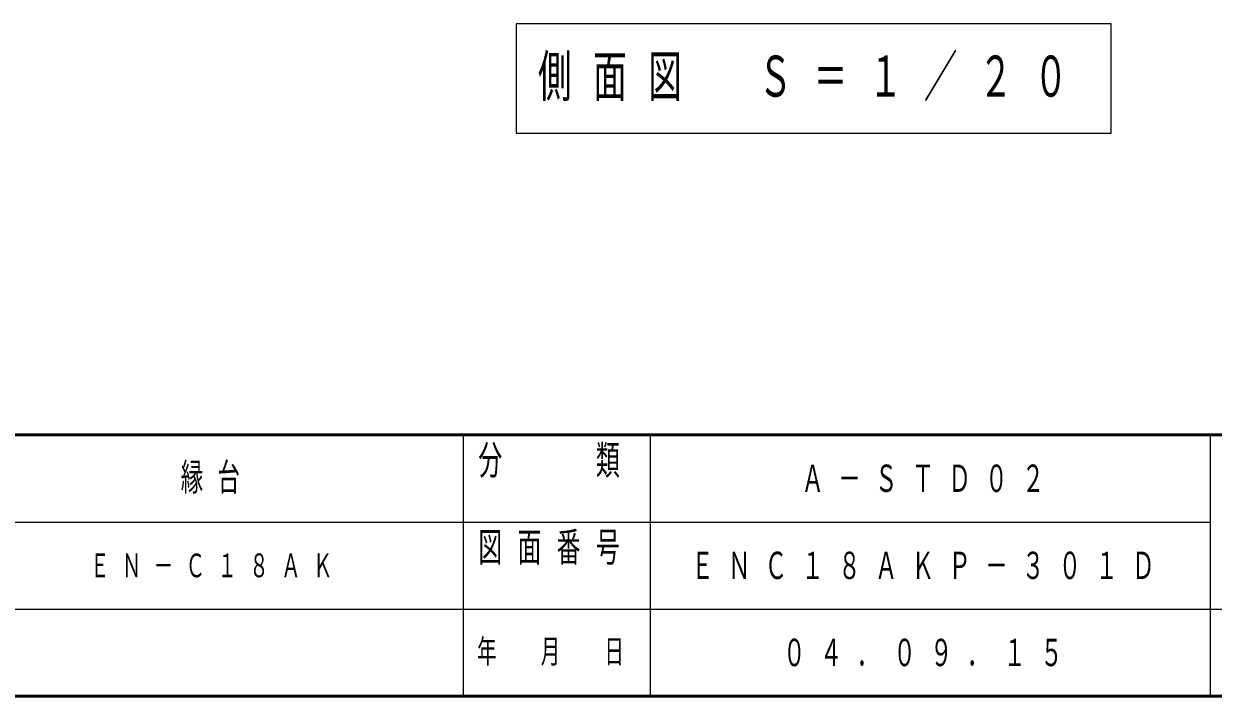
# Model space of a CAD drawing. Units: millimetres on the paper, scale 1:20. Extents: x -365 to 4, y -26 to 257.
# Drawn here: x -165.3 to -69.8, y 0 to 54.1 of the extents above; entities that cross this region are included whole.
import ezdxf

# ---------------------------------------------------------------- set-up
doc = ezdxf.new("R2010")
doc.units = ezdxf.units.MM
doc.layers.add('1_20', color=7, linetype='Continuous', lineweight=25)
doc.layers.add('NAKAMURA図枠', color=7, linetype='Continuous', lineweight=13)
doc.layers.add('99', color=7, linetype='Continuous')
doc.styles.add('ＭＳ ゴシック', font='')
doc.styles.get('ＭＳ ゴシック').set_extended_font_data('MS Gothic')

msp = doc.modelspace()

# ---------------------------------------------------------------- linework, layer by layer
at = {"layer": '1_20', "lineweight": 13}
for p, q in [((-125.761, 54.053), (-125.761, 45.253)), ((-77.961, 54.053), (-125.761, 54.053)), ((-77.961, 45.253), (-77.961, 54.053)), ((-125.761, 45.253), (-77.961, 45.253))]:
    msp.add_line(p, q, dxfattribs=at)
at = {"layer": 'NAKAMURA図枠', "lineweight": 50}
for p, q in [((-365, 21), (0, 21)), ((-365, 0), (0, 0))]:
    msp.add_line(p, q, dxfattribs=at)
at = {"layer": 'NAKAMURA図枠', "color": 211, "lineweight": 25}
for p, q in [((-130, 21), (-130, 0)), ((-70, 21), (-70, 0)), ((-182.5, 14), (-70, 14)), ((-237.5, 7), (0, 7))]:
    msp.add_line(p, q, dxfattribs=at)
at = {"layer": 'NAKAMURA図枠'}
msp.add_line((-115, 21), (-115, 0), dxfattribs=at)

# ---------------------------------------------------------------- texts
at = {"layer": '1_20', "insert": (-101.861, 49.653), "char_height": 3.299, "attachment_point": 5, "style": 'ＭＳ ゴシック'}
msp.add_mtext('\\T1.64;\\W0.6;側面図\u3000Ｓ＝１／２０', dxfattribs=at)
at = {"layer": '99', "attachment_point": 5, "style": 'ＭＳ ゴシック'}
for s, insert, char_height in [('\\T1.64;\\W0.6;縁台', (-149.75, 17.5), 2.199), ('\\T1.64;\\W0.6;Ａ－ＳＴＤ０２', (-92.5, 17.5), 2.199), ('\\T1.64;\\W0.6;ＥＮ－Ｃ１８ＡＫ', (-149.75, 10.5), 1.906), ('\\T1.64;\\W0.6;ＥＮＣ１８ＡＫＰ－３０１Ｄ', (-92.5, 10.5), 2.199), ('\\T1.64;\\W0.6;０４．０９．１５', (-92.5, 3.5), 2.199)]:
    msp.add_mtext(s, dxfattribs=dict(at, insert=insert, char_height=char_height))
at = {"layer": 'NAKAMURA図枠', "color": 4, "style": 'ＭＳ ゴシック'}
for s, insert, char_height, attachment_point in [('\\T1.64;\\W0.6;分\u3000\u3000類', (-122.5, 20.167), 2.346, 2), ('\\T1.64;\\W0.6;図面番号', (-122.5, 13.167), 2.346, 2), ('\\T1.64;\\W0.6;年\u3000月\u3000日', (-122.5, 3.5), 1.906, 5)]:
    msp.add_mtext(s, dxfattribs=dict(at, insert=insert, char_height=char_height, attachment_point=attachment_point))

doc.saveas('drawing.dxf')
